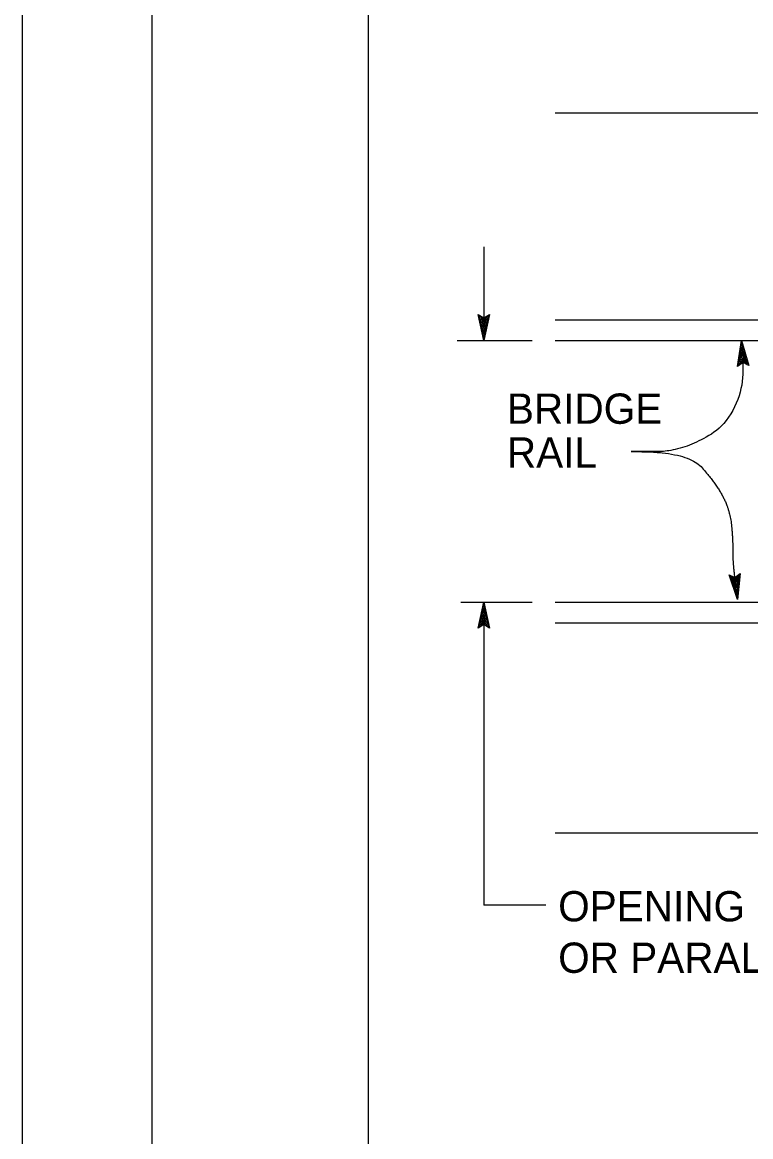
# Model space of a CAD drawing. Extents: x -893 to 867, y -474 to 712.
# Drawn here: x -893.5 to -725.2, y 201.1 to 458.8 of the extents above; entities that cross this region are included whole.
import ezdxf

# ---------------------------------------------------------------- set-up
doc = ezdxf.new("R2010")
doc.units = 0
for name, color, linetype in [('border_PLOTTING-ELEMENTS', 7, 'Continuous'), ('border_rw_22x34_Cut_Lines', 7, 'Continuous'), ('border_SHEET', 7, 'Continuous'), ('rd_ETW', 7, 'Continuous'), ('tcd_BARRIER-THRIE-BEAM', 7, 'Continuous'), ('tcd_RAILING-anno', 7, 'Continuous')]:
    doc.layers.add(name, color=color, linetype=linetype)

msp = doc.modelspace()

# ---------------------------------------------------------------- linework, layer by layer
at = {"layer": 'border_PLOTTING-ELEMENTS'}
for points in [[(-893.46, -474.04), (866.54, -474.04), (866.54, 711.96), (-893.46, 711.96)], [(-863.46, 668.96), (836.54, 668.96), (836.54, -431.04), (-863.46, -431.04)]]:
    msp.add_lwpolyline(points, close=True, dxfattribs=at)
at = {"layer": 'border_rw_22x34_Cut_Lines'}
msp.add_lwpolyline([(-863.46, 668.96), (836.54, 668.96), (836.54, -431.04), (-863.46, -431.04)], close=True, dxfattribs=at)
at = {"layer": 'border_SHEET'}
msp.add_line((-813.46, -406.05), (-813.46, 643.95), dxfattribs=at)
at = {"layer": 'rd_ETW'}
for p, q in [((-770.33, 437.86), (-435.05, 437.86)), ((-770.33, 271.37), (-435.05, 271.37))]:
    msp.add_line(p, q, dxfattribs=at)
at = {"layer": 'tcd_BARRIER-THRIE-BEAM'}
for p, q in [((-770.33, 390.03), (-604.2, 390.03)), ((-770.33, 385.23), (-704.74, 385.23)), ((-770.33, 324.75), (-704.74, 324.75)), ((-770.33, 319.95), (-704.74, 319.95))]:
    msp.add_line(p, q, dxfattribs=at)
at = {"layer": 'tcd_RAILING-anno'}
for p, q in [((-786.83, 406.89), (-786.83, 385.23)), ((-786.83, 385.23), (-788.16, 391.23)), ((-788.16, 391.23), (-788.16, 391.23)), ((-788.16, 391.23), (-786.83, 390.43)), ((-786.83, 386.62), (-787.8, 390.99)), ((-786.82, 387.99), (-787.45, 390.82)), ((-786.82, 389.37), (-787.09, 390.58)), ((-786.83, 390.43), (-785.49, 391.23)), ((-785.49, 391.23), (-786.83, 385.23)), ((-785.84, 391.01), (-786.82, 386.61)), ((-786.2, 390.78), (-786.82, 387.99)), ((-786.55, 390.6), (-786.82, 389.37)), ((-785.49, 391.23), (-785.49, 391.23)), ((-792.99, 385.23), (-775.68, 385.23)), ((-786.83, 385.23), (-786.83, 385.23)), ((-728.2, 379.25), (-727.28, 385.23)), ((-727.28, 385.23), (-727.28, 385.23)), ((-727.28, 385.23), (-725.58, 379.42)), ((-727.87, 379.48), (-727.19, 383.87)), ((-727.53, 379.74), (-727.1, 382.52)), ((-727.19, 383.86), (-725.95, 379.63)), ((-727.1, 382.52), (-726.3, 379.78)), ((-726.94, 380.12), (-728.2, 379.25)), ((-728.2, 379.25), (-728.2, 379.25)), ((-727.2, 379.93), (-727.01, 381.16)), ((-727.01, 381.16), (-726.67, 379.99)), ((-725.58, 379.42), (-726.94, 380.12)), ((-725.58, 379.42), (-725.58, 379.42)), ((-728.24, 325.32), (-730.17, 331.05)), ((-730.17, 331.05), (-730.17, 331.05)), ((-730.17, 331.05), (-728.79, 330.41)), ((-728.39, 326.68), (-729.8, 330.86)), ((-728.53, 328.02), (-729.44, 330.72)), ((-728.67, 329.37), (-729.06, 330.53)), ((-728.79, 330.41), (-727.56, 331.33)), ((-728.54, 330.61), (-728.67, 329.37)), ((-728.21, 330.81), (-728.53, 328.02)), ((-727.89, 331.08), (-728.39, 326.67)), ((-727.56, 331.33), (-728.24, 325.32)), ((-727.56, 331.33), (-727.56, 331.33)), ((-792.12, 324.75), (-775.68, 324.75)), ((-788.16, 318.75), (-786.83, 324.75)), ((-786.83, 324.75), (-786.83, 254.68)), ((-786.83, 324.75), (-786.83, 324.75)), ((-786.83, 324.75), (-785.5, 318.75)), ((-728.24, 325.32), (-728.24, 325.32)), ((-787.81, 318.97), (-786.83, 323.37)), ((-786.82, 323.36), (-785.85, 318.99)), ((-786.83, 319.55), (-788.16, 318.75)), ((-787.45, 319.2), (-786.83, 321.99)), ((-787.1, 319.38), (-786.83, 320.61)), ((-786.83, 321.99), (-786.2, 319.16)), ((-786.83, 320.61), (-786.56, 319.4)), ((-785.5, 318.75), (-786.83, 319.55)), ((-788.16, 318.75), (-788.16, 318.75)), ((-785.5, 318.75), (-785.5, 318.75)), ((-772.46, 254.68), (-786.83, 254.68))]:
    msp.add_line(p, q, dxfattribs=at)
for points, degree in [([(-727.28, 385.23), (-727.21, 384.4), (-726.76, 378.87), (-727.31, 372.61), (-731.15, 365.35), (-736.16, 362.42), (-740.3, 360.46), (-744.96, 359.53), (-746.21, 359.53), (-752.75, 359.53)], 3), ([(-752.75, 359.53), (-739.96, 359.72), (-733.12, 352.17), (-729.79, 345.63), (-729.2, 337.14), (-729.33, 333.37), (-728.24, 325.32)], 2)]:
    msp.add_open_spline(points, degree=degree, dxfattribs=at)

# ---------------------------------------------------------------- texts
for s, p in [('BRIDGE', (-781.49, 365.97)), ('RAIL', (-781.49, 355.83)), ('OPENING BETWEEN ADJACENT', (-769.64, 250.93)), ('OR PARALLEL BRIDGES', (-769.64, 239.03))]:
    msp.add_text(s, height=7, dxfattribs=at).set_placement(p)

doc.saveas('drawing.dxf')
